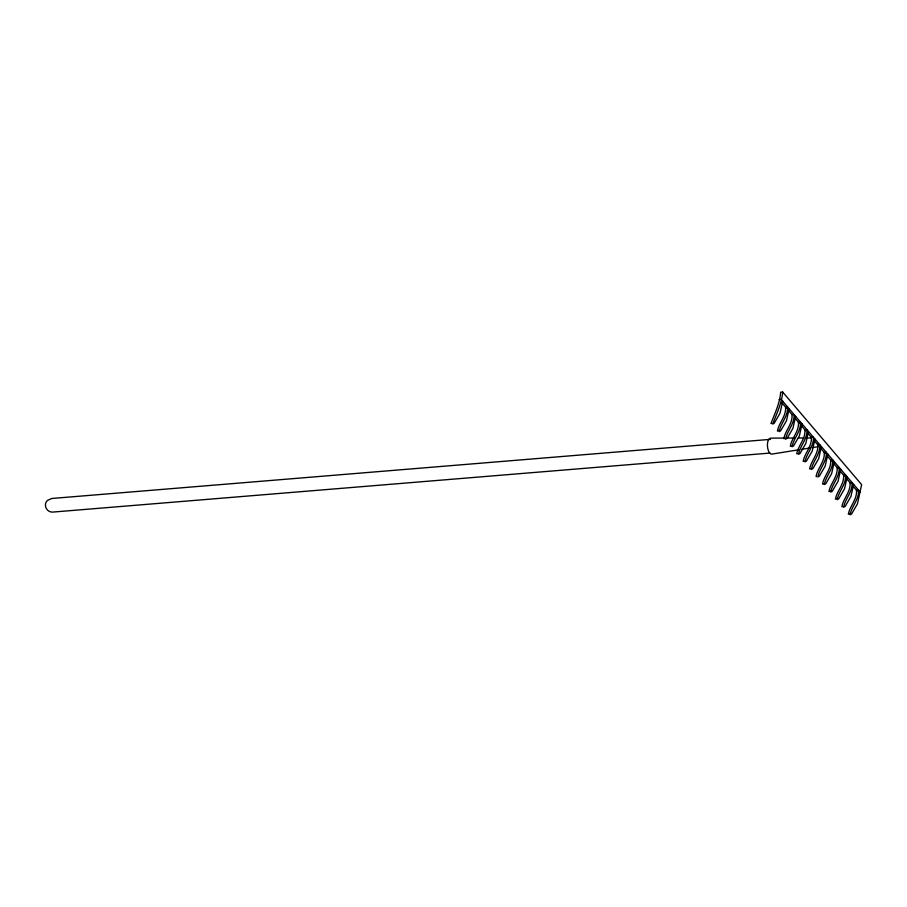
<?xml version="1.0" encoding="UTF-8"?>
<svg xmlns="http://www.w3.org/2000/svg" width="907" height="907" viewBox="0 0 907 907"><rect width="100%" height="100%" fill="white"/><g stroke="black" fill="none" stroke-linecap="round" stroke-linejoin="round"><path stroke-width="1.36" d="M849.836 513.498L848.34 514.269C849.644 506.287 857.33 499.349 856.503 490.279L858.51 490.109C859.235 499.406 851.492 506.594 850.086 514.779L851.582 514.008L857.41 503.952L861.65 484.644L782.684 392.051L780.678 392.209C779.816 403.377 774.68 413.739 770.961 423.524L771.936 423.41M782.684 392.051C781.777 403.445 776.505 414.023 772.707 424.045L774.193 423.274L780.02 413.207L782.707 401.223M789.158 408.785L786.471 420.769L780.644 430.825L779.158 431.607C780.553 423.41 788.296 416.222 787.582 406.937L785.575 407.096C786.392 416.166 778.705 423.104 777.412 431.086L778.898 430.315M795.609 416.347L792.922 428.331L787.095 438.387L785.598 439.169C787.004 430.972 794.747 423.784 794.033 414.499L792.015 414.658C792.843 423.728 785.156 430.666 783.852 438.648L784.838 438.535M802.06 423.909L799.373 435.893L793.546 445.949L792.049 446.732C793.455 438.535 801.198 431.347 800.473 422.061L798.466 422.22C799.294 431.29 791.607 438.228 790.303 446.21L791.278 446.097M808.5 431.471L805.824 443.455L799.997 453.511L798.5 454.294C799.906 446.097 807.649 438.909 806.924 429.623L804.917 429.782C805.733 438.852 798.058 445.791 796.754 453.772L797.729 453.659M814.951 439.033L812.264 451.017L806.436 461.073L804.951 461.856C806.357 453.659 814.101 446.471 813.375 437.185L811.368 437.344C812.184 446.414 804.509 453.353 803.205 461.334L804.18 461.221M821.402 446.595L818.715 458.579L812.887 468.636L811.391 469.418C812.797 461.221 820.54 454.033 819.826 444.747L817.819 444.906C818.636 453.976 810.949 460.915 809.656 468.896L810.631 468.783M827.853 454.158L825.166 466.141L819.338 476.198L817.842 476.98C819.248 468.783 826.991 461.595 826.266 452.31L824.259 452.468C825.087 461.538 817.4 468.477 816.096 476.458L816.527 476.628M834.304 461.72L831.617 473.703L825.789 483.76L824.293 484.531C825.699 476.345 833.442 469.157 832.717 459.872L830.71 460.03C831.538 469.1 823.851 476.039 822.547 484.021L823.522 483.907M840.744 469.282L838.057 481.266L832.241 491.322L830.744 492.093C832.15 483.907 839.893 476.719 839.168 467.434L837.161 467.593C837.977 476.663 830.302 483.601 828.998 491.583L830.495 490.812M847.195 476.844L844.508 488.828L838.68 498.884L837.195 499.655C838.601 491.469 846.344 484.281 845.619 474.996L843.612 475.155C844.428 484.225 836.753 491.163 835.449 499.145L836.934 498.374M853.646 484.406L850.959 496.39L845.131 506.446L843.635 507.217C845.041 499.031 852.784 491.843 852.07 482.547L850.052 482.717C850.879 491.787 843.193 498.725 841.9 506.707L842.875 506.594M799.067 449.736L771.653 454.135A8.027 3.73 85.3 0 1 767.435 446.051A8.027 3.73 85.3 0 1 770.712 438.138L784.544 438.07M801.811 449.294L810.042 447.967M812.774 447.525L818.261 446.652M779.124 399.534L781.131 399.375L860.097 491.968M770.553 439.351L51.756 498.487L47.47 500.403C42.878 504.575 46.563 512.364 52.561 512.104L769.952 453.081M787.31 438.058L794.226 438.024M798.375 438.013L803.908 437.99M806.674 437.968L810.824 437.956M781.879 402.765L786.471 408.15M788.308 410.304L791.981 414.612M794.736 417.844L799.316 423.229M801.153 425.372L805.745 430.757M807.581 432.911L811.255 437.219M814.01 440.451L818.602 445.836A4.263 1.984 85.3 0 1 817.785 444.26M820.438 447.99L825.03 453.375M826.867 455.529L831.458 460.903M833.295 463.058L837.887 468.443M839.723 470.597L844.315 475.982M846.152 478.136L850.743 483.522M852.58 485.676L857.172 491.05"/></g></svg>
